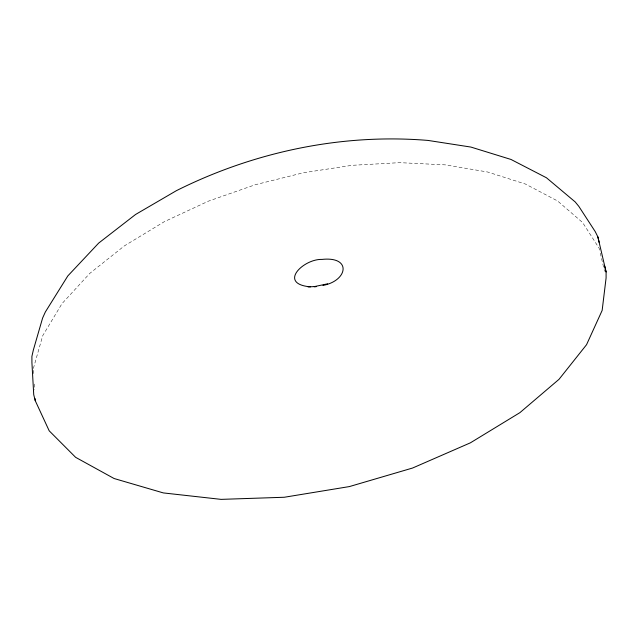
<?xml version="1.0" encoding="UTF-8"?>
<svg xmlns="http://www.w3.org/2000/svg" width="638" height="638" viewBox="0 0 638 638"><rect width="100%" height="100%" fill="white"/><g stroke="black" fill="none" stroke-linecap="round" stroke-linejoin="round"><path stroke-width="0.48" stroke-dasharray="3.19 2.39" d="M33.375 368.445L42.714 335.7L61.966 303.688L89.671 273.487L124.314 245.925L164.405 221.633L208.522 201.114L255.328 184.717L303.592 172.715L352.104 165.314L399.723 162.658L445.276 164.867L487.599 171.997L525.457 184.055L557.572 200.954L582.598 222.51L599.202 248.357L600.087 252.177M600.31 253.134L604.537 271.262M33.487 370.399L33.774 375.28M34.277 384.06L34.619 389.922"/><path stroke-width="0.96" d="M597.87 236.889L606.1 271.971L606.092 277.937L602.152 310.419L586.561 344.679L559.024 379.315L519.906 412.642L470.397 442.828L412.587 468.029L349.385 486.579L284.301 497.257L221.083 499.371L163.336 492.919L114.106 478.524L75.627 457.334L49.198 430.825L35.234 400.656L33.734 394.707L31.916 362.583L31.9 356.419L33.351 350.007L42.618 318.011L45.346 311.99L67.835 275.911L98.675 243.094L135.583 214.472L176.351 190.698C253.749 151.932 341.593 133.262 428.042 140.432L470.884 147.067L511.006 159.46L546.455 177.771L575.197 201.935L578.849 206.393L595.238 231.626L597.87 236.889L599.194 242.488M327.629 283.814L314.478 286.574L308.01 286.885M322.948 285.425C347.774 280.84 352.104 256.149 321.999 259.411C303.536 258.741 277.339 283.926 310.491 286.861M314.239 286.789L316.145 286.701M604.728 266.142L606.1 271.971M35.122 398.702L35.234 400.656"/></g></svg>
